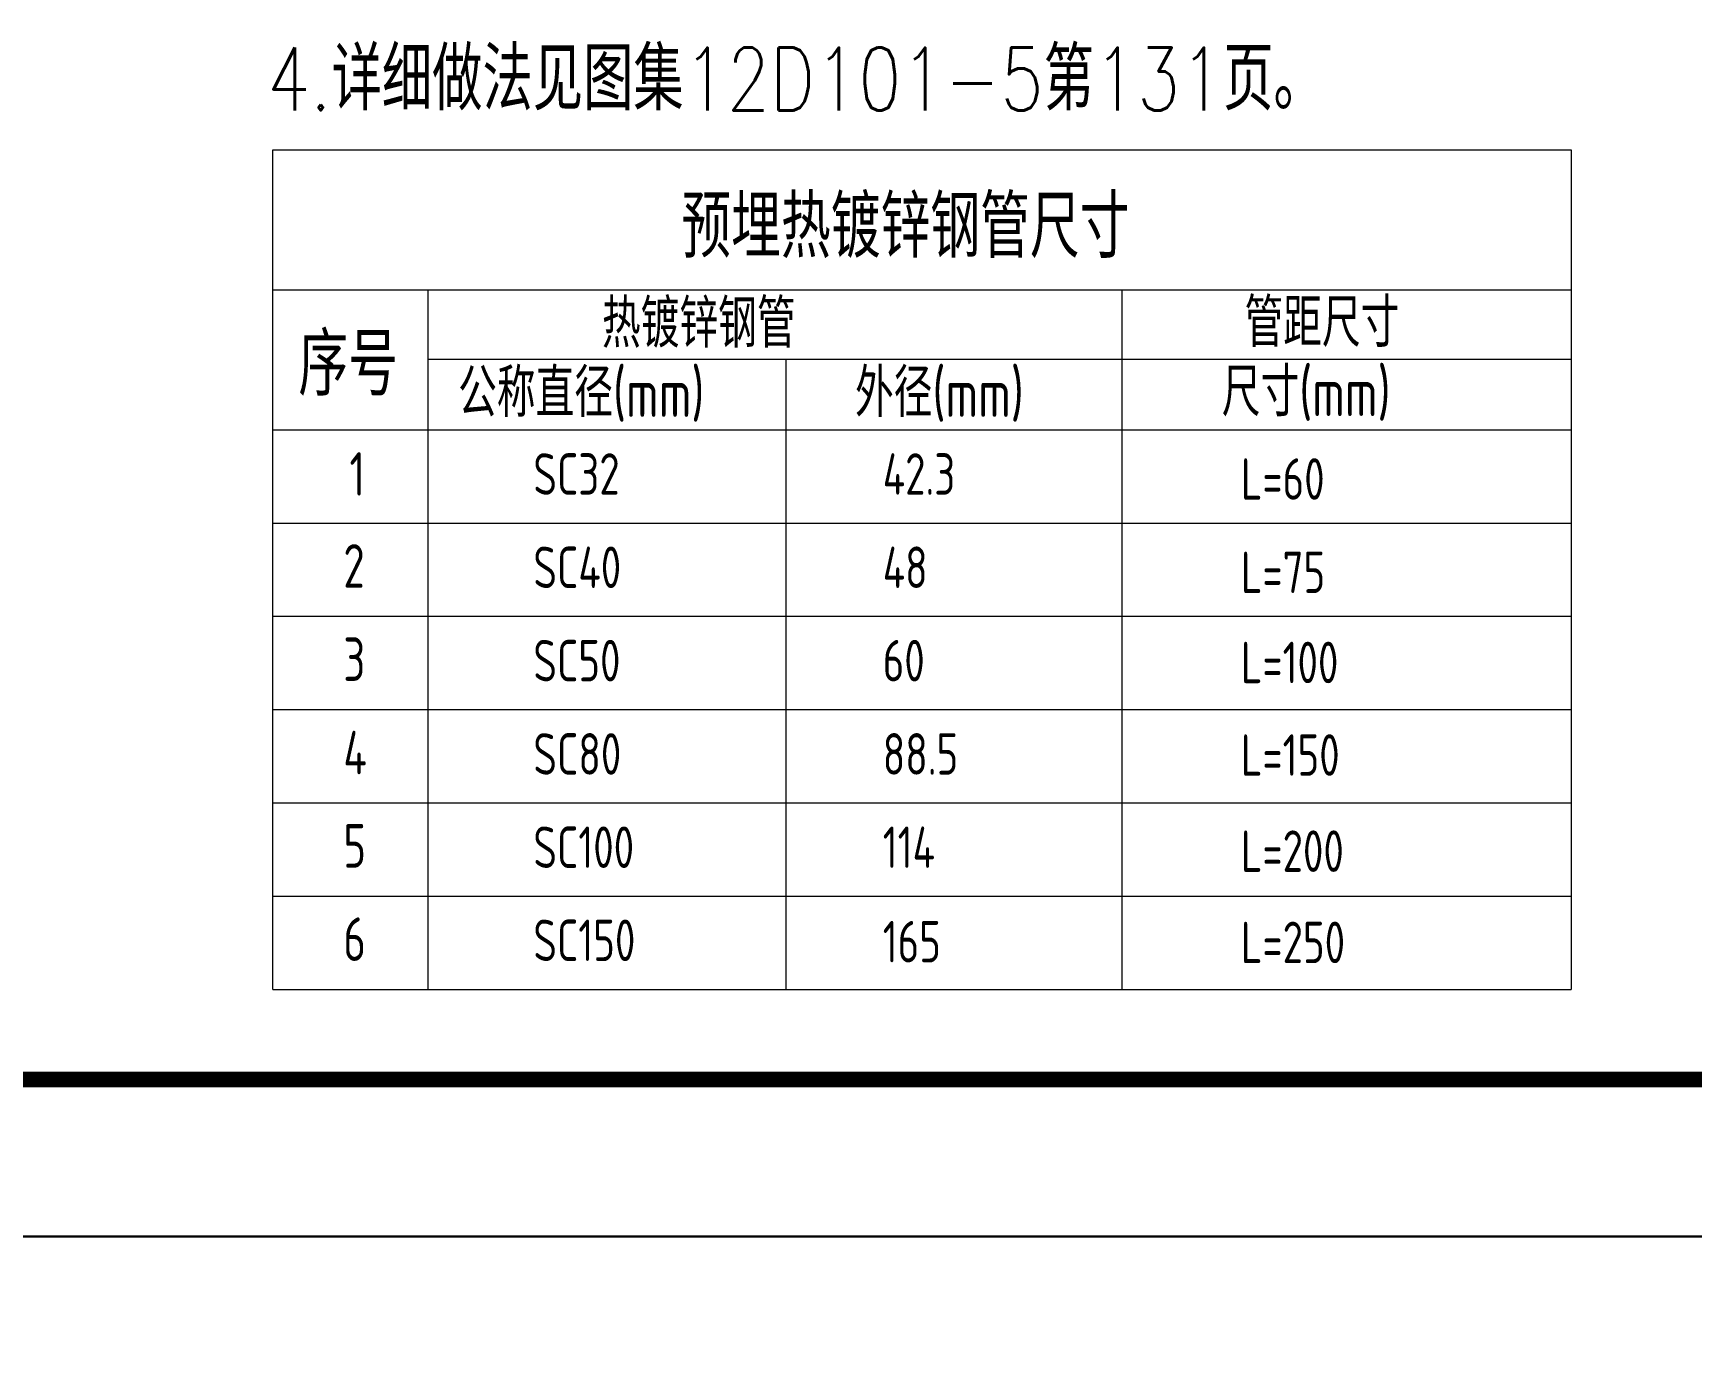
# Model space of a CAD drawing. Extents: x 3002737 to 4077523, y -995787 to -7267.
# Drawn here: x 3075367 to 3085920, y -758908 to -750526 of the extents above; entities that cross this region are included whole.
import ezdxf

# ---------------------------------------------------------------- set-up
doc = ezdxf.new("R2010")
doc.units = 0
doc.header["$LTSCALE"] = 1000
doc.header["$MEASUREMENT"] = 0
doc.layers.add('!!DIM-照明', color=7, linetype='CONTINUOUS')
doc.layers.add('PUB_TEXT', color=7, linetype='CONTINUOUS', lineweight=20)
doc.layers.add('图框', color=147, linetype='CONTINUOUS', lineweight=20)
doc.layers.add('yichutu', color=7, linetype='CONTINUOUS', true_color=0xffffff, plot=False)
doc.styles.add('_HZTXT', font='isocp2.shx', dxfattribs={"width": 0.8, "bigfont": 'hztxt.shx'})
doc.styles.add('_TEL_DIM', font='SIMPLEX', dxfattribs={"width": 0.8, "height": 3.5, "bigfont": 'HZTXT'})

msp = doc.modelspace()

# ---------------------------------------------------------------- linework, layer by layer
at = {"layer": 'PUB_TEXT', "color": 7}
for p, q in [((3076891.2, -756614.1), (3076891.2, -751268.8)), ((3076891.2, -751268.8), (3085153.3, -751268.9)), ((3085153.3, -751268.9), (3085153.3, -756614.2)), ((3076891.2, -752159.6), (3085153.3, -752159.6)), ((3077881.2, -756614.1), (3077881.2, -752159.6)), ((3082296, -756614.1), (3082296, -752159.6)), ((3077881.2, -752601), (3085153.3, -752601)), ((3080158.6, -756614.1), (3080158.6, -752601)), ((3076891.2, -753050.4), (3085153.3, -753050.4)), ((3076891.2, -753644.5), (3085153.3, -753644.5)), ((3076891.2, -754238.4), (3085153.3, -754238.4)), ((3076891.2, -754832.3), (3085153.3, -754832.3)), ((3076891.2, -755426.3), (3085153.3, -755426.3)), ((3076891.2, -756020.2), (3085153.3, -756020.2)), ((3076891.2, -756614.1), (3085153.3, -756614.2))]:
    msp.add_line(p, q, dxfattribs=at)
at = {"layer": 'yichutu', "color": 7, "true_color": 0xffffff}
for points in [[(3032735, -758186.6), (3032735, -698786.6), (3116835, -698786.6), (3116835, -758186.6)], [(3032735, -817586.6), (3032735, -758186.6), (3116835, -758186.6), (3116835, -817586.6)]]:
    msp.add_lwpolyline(points, close=True, dxfattribs=at)
at = {"layer": '图框'}
for points in [[(3032735, -698786.6), (3116835, -698786.6), (3116835, -758186.6), (3032735, -758186.6)], [(3032735, -698786.6), (3116835, -698786.6), (3116835, -758186.6), (3032735, -758186.6)], [(3032735, -758186.6), (3116835, -758186.6), (3116835, -817586.6), (3032735, -817586.6)], [(3032735, -758186.6), (3116835, -758186.6), (3116835, -817586.6), (3032735, -817586.6)]]:
    msp.add_lwpolyline(points, close=True, dxfattribs=at)
at = {"layer": '图框', "const_width": 100}
msp.add_lwpolyline([(3115835, -757186.6), (3115835, -699786.6), (3035235, -699786.6), (3035235, -757186.6)], close=True, dxfattribs=at)

# ---------------------------------------------------------------- texts
at = {"layer": '!!DIM-照明', "style": '_TEL_DIM', "width": 0.8}
msp.add_text('4.详细做法见图集12D101-5第131页。', height=400, dxfattribs=at).set_placement((3076854.3, -751017.8))
at = {"layer": 'PUB_TEXT', "color": 7, "style": '_HZTXT', "width": 0.8}
for s, height, rotation, p in [('预埋热镀锌钢管尺寸', 395.96, 359.99996, (3079491.3, -751956.3)), ('热镀锌钢管', 307.97, 359.99996, (3078986.1, -752528.3)), ('管距尺寸', 307.97, 359.99996, (3083074.5, -752522.9)), ('序号', 395.96, 359.99996, (3077055.1, -752833.1)), ('公称直径(mm)', 307.97, 359.99996, (3078070.8, -752969.6)), ('外径(mm)', 307.97, 359.99996, (3080596.1, -752969.6)), ('尺寸(mm)', 307.97, 359.99996, (3082929.6, -752964.2)), ('1', 277.2, 359.99996, (3077379.6, -753470.5)), ('SC32', 263.97, 359.99995, (3078549.6, -753464.5)), ('42.3', 263.97, 359.99995, (3080772.4, -753464.5)), ('L=60', 263.97, 359.99995, (3083051.2, -753495.9)), ('2', 277.2, 359.99996, (3077340.4, -754056.3)), ('SC40', 263.97, 359.99995, (3078549.6, -754058.4)), ('48', 263.97, 359.99995, (3080772.4, -754058.4)), ('L=75', 263.97, 359.99995, (3083051.2, -754089.9)), ('3', 277.2, 359.99996, (3077340.4, -754650.2)), ('SC50', 263.97, 359.99995, (3078549.6, -754652.4)), ('60', 263.97, 359.99995, (3080772.4, -754652.4)), ('L=100', 263.97, 359.99995, (3083051.2, -754663.9)), ('4', 277.2, 359.99996, (3077340.4, -755244.1)), ('SC80', 263.97, 359.99995, (3078549.6, -755246.3)), ('88.5', 263.97, 359.99995, (3080772.4, -755246.3)), ('L=150', 263.97, 359.99995, (3083051.2, -755253.2)), ('5', 277.2, 359.99996, (3077340.4, -755838.1)), ('SC100', 263.97, 359.99996, (3078549.6, -755840.2)), ('114', 263.97, 359.99996, (3080772.4, -755840.2)), ('L=200', 263.97, 359.99996, (3083051.2, -755865.2)), ('6', 277.2, 359.99996, (3077340.4, -756432)), ('SC150', 263.97, 359.99996, (3078549.6, -756432.7)), ('165', 263.97, 359.99996, (3080772.4, -756441.2)), ('L=250', 263.97, 359.99996, (3083051.2, -756445.9))]:
    msp.add_text(s, height=height, rotation=rotation, dxfattribs=at).set_placement(p)

doc.saveas('drawing.dxf')
